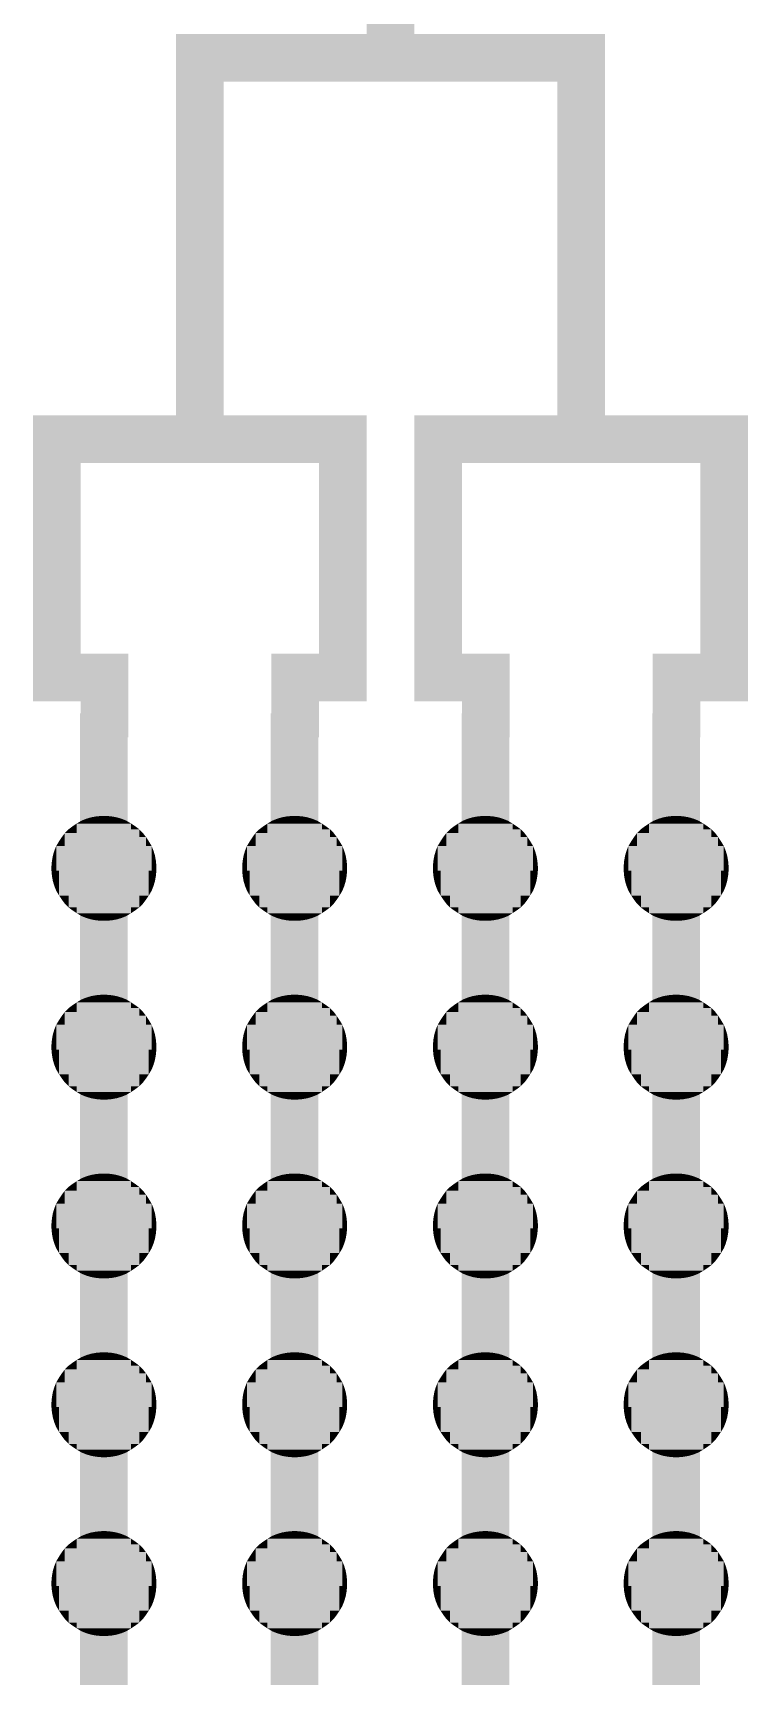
# Model space of a CAD drawing. Extents: x -40166 to 40284, y -45890 to 44060.
# Drawn here: x -35865 to -34365, y 14566 to 18012 of the extents above; entities that cross this region are included whole.
import ezdxf

# ---------------------------------------------------------------- set-up
doc = ezdxf.new("R2010")
doc.units = 0
for name, color, linetype in [('10', 12, 'CONTINUOUS'), ('11', 13, 'CONTINUOUS'), ('12', 14, 'CONTINUOUS'), ('13', 15, 'CONTINUOUS'), ('14', 16, 'CONTINUOUS'), ('15', 17, 'CONTINUOUS'), ('16', 18, 'CONTINUOUS'), ('17', 19, 'CONTINUOUS'), ('18', 20, 'CONTINUOUS'), ('19', 21, 'CONTINUOUS'), ('20', 22, 'CONTINUOUS'), ('21', 23, 'CONTINUOUS'), ('22', 24, 'CONTINUOUS'), ('23', 25, 'CONTINUOUS'), ('24', 26, 'CONTINUOUS'), ('25', 27, 'CONTINUOUS'), ('26', 28, 'CONTINUOUS'), ('27', 29, 'CONTINUOUS'), ('28', 30, 'CONTINUOUS'), ('29', 31, 'CONTINUOUS'), ('3', 6, 'CONTINUOUS'), ('30', 32, 'CONTINUOUS'), ('31', 33, 'CONTINUOUS'), ('32', 34, 'CONTINUOUS'), ('33', 35, 'CONTINUOUS'), ('34', 36, 'CONTINUOUS'), ('35', 37, 'CONTINUOUS'), ('36', 38, 'CONTINUOUS'), ('37', 39, 'CONTINUOUS'), ('38', 40, 'CONTINUOUS'), ('39', 41, 'CONTINUOUS'), ('40', 42, 'CONTINUOUS'), ('41', 43, 'CONTINUOUS'), ('42', 44, 'CONTINUOUS'), ('43', 45, 'CONTINUOUS'), ('44', 46, 'CONTINUOUS'), ('45', 47, 'CONTINUOUS'), ('46', 48, 'CONTINUOUS'), ('47', 49, 'CONTINUOUS'), ('48', 50, 'CONTINUOUS'), ('49', 51, 'CONTINUOUS'), ('5', 7, 'CONTINUOUS'), ('50', 52, 'CONTINUOUS'), ('6', 8, 'CONTINUOUS'), ('7', 9, 'CONTINUOUS'), ('8', 10, 'CONTINUOUS'), ('9', 11, 'CONTINUOUS'), ('L1D0_square', 2, 'CONTINUOUS'), ('L2D0_round', 3, 'CONTINUOUS')]:
    doc.layers.add(name, color=color, linetype=linetype)

# ---------------------------------------------------------------- blocks, each defined once
blk = doc.blocks.new('CIRCLE$5')
at = {"layer": 'L1D0_square'}
for points in [[(-47, 100), (-37, 104), (-27, 100), (-27, 107)], [(-27, 107), (-16, 109), (-5, 107), (-5, 110)], [(-27, 94), (-27, 107), (-5, 94), (-5, 107)], [(-5, 107), (-5, 110), (5, 107), (5, 110)], [(-5, 94), (-5, 107), (27, 94), (27, 107)], [(5, 107), (5, 110), (16, 107), (16, 109)], [(16, 107), (16, 109), (27, 107)], [(27, 100), (27, 107), (47, 100), (37, 104)], [(-94, 57), (-88, 66), (-82, 57), (-82, 74)], [(-82, 74), (-74, 82), (-57, 74), (-57, 82)], [(-82, 47), (-82, 74), (-5, 47), (-5, 74)], [(-74, 82), (-66, 88), (-57, 82), (-57, 94)], [(-57, 94), (-47, 100), (-27, 94), (-27, 100)], [(-57, 74), (-57, 94), (-5, 74), (-5, 94)], [(-5, 82), (-5, 94), (57, 82), (57, 94)], [(-5, 66), (-5, 82), (74, 66), (74, 82)], [(27, 94), (27, 100), (57, 94), (47, 100)], [(57, 82), (57, 94), (74, 82), (66, 88)], [(74, 66), (74, 82), (88, 66), (82, 74)], [(-107, 27), (-104, 37), (-100, 27), (-100, 47)], [(-100, 47), (-94, 57), (-82, 47), (-82, 57)], [(-100, -5), (-100, 47), (100, -5), (100, 47)], [(-5, 47), (-5, 66), (88, 47), (88, 66)], [(88, 47), (88, 66), (100, 47), (94, 57)], [(100, 27), (100, 47), (107, 27), (104, 37)], [(-110, 5), (-109, 16), (-100, 5), (-100, 16)], [(-110, -5), (-110, 5), (-100, -5), (-100, 5)], [(-109, 16), (-107, 27), (-100, 16), (-100, 27)], [(100, 16), (100, 27), (109, 16), (107, 27)], [(100, 5), (100, 16), (110, 5), (109, 16)], [(100, -5), (100, 5), (110, -5), (110, 5)], [(-109, -16), (-110, -5), (-94, -16), (-94, -5)], [(-107, -27), (-109, -16), (-94, -27), (-94, -16)], [(-104, -37), (-107, -27), (-94, -37), (-94, -27)], [(-94, -57), (-94, -5), (94, -57), (94, -5)], [(94, -16), (94, -5), (109, -16), (110, -5)], [(94, -27), (94, -16), (107, -27), (109, -16)], [(94, -37), (94, -27), (104, -37), (107, -27)], [(-100, -47), (-104, -37), (-94, -47), (-94, -37)], [(-94, -57), (-100, -47), (-94, -47)], [(-88, -66), (-94, -57), (-74, -66), (-74, -57)], [(-82, -74), (-88, -66), (-74, -74), (-74, -66)], [(-74, -82), (-74, -57), (-5, -82), (-5, -57)], [(-5, -82), (-5, -57), (74, -82), (74, -57)], [(74, -66), (74, -57), (88, -66), (94, -57)], [(74, -82), (74, -66), (82, -74), (88, -66)], [(94, -57), (94, -37), (100, -47), (104, -37)], [(-74, -82), (-82, -74), (-74, -74)], [(-57, -94), (-66, -88), (-57, -82), (-74, -82)], [(-57, -94), (-57, -82), (-5, -94), (-5, -82)], [(-47, -100), (-57, -94), (-27, -100), (-27, -94)], [(-27, -107), (-37, -104), (-27, -100), (-47, -100)], [(-27, -107), (-27, -94), (-5, -107), (-5, -94)], [(-5, -94), (-5, -82), (57, -94), (57, -82)], [(-5, -107), (-5, -94), (27, -107), (27, -94)], [(27, -100), (27, -94), (47, -100), (57, -94)], [(27, -107), (27, -100), (37, -104), (47, -100)], [(57, -94), (57, -82), (66, -88), (74, -82)], [(-5, -110), (-16, -109), (-5, -107), (-27, -107)], [(-5, -110), (-5, -107), (5, -110), (5, -107)], [(5, -110), (5, -107), (16, -109), (16, -107)], [(16, -109), (16, -107), (27, -107)]]:
    blk.add_solid(points, dxfattribs=at)
blk = doc.blocks.new('chamber')
at = {"layer": '10'}
for points in [[(-85, -250), (-85, 25), (-84, -250), (-84, 25)], [(-67, -250), (-67, 25), (-66, -250), (-66, 25)]]:
    blk.add_solid(points, dxfattribs=at)
at = {"layer": '11'}
for points in [[(-86, -250), (-86, 25), (-85, -250), (-85, 25)], [(-66, -250), (-66, 25), (-65, -250), (-65, 25)]]:
    blk.add_solid(points, dxfattribs=at)
at = {"layer": '12'}
for points in [[(-87, -250), (-87, 25), (-86, -250), (-86, 25)], [(-65, -250), (-65, 25), (-64, -250), (-64, 25)]]:
    blk.add_solid(points, dxfattribs=at)
at = {"layer": '13'}
for points in [[(-88, -250), (-88, 25), (-87, -250), (-87, 25)], [(-64, -250), (-64, 25), (-63, -250), (-63, 25)]]:
    blk.add_solid(points, dxfattribs=at)
at = {"layer": '14'}
for points in [[(-89, -250), (-89, 25), (-88, -250), (-88, 25)], [(-63, -250), (-63, 25), (-62, -250), (-62, 25)]]:
    blk.add_solid(points, dxfattribs=at)
at = {"layer": '15'}
for points in [[(-90, -250), (-90, 25), (-89, -250), (-89, 25)], [(-62, -250), (-62, 25), (-61, -250), (-61, 25)]]:
    blk.add_solid(points, dxfattribs=at)
at = {"layer": '16'}
for points in [[(-91, -250), (-91, 25), (-90, -250), (-90, 25)], [(-61, -250), (-61, 25), (-60, -250), (-60, 25)]]:
    blk.add_solid(points, dxfattribs=at)
at = {"layer": '17'}
for points in [[(-92, -250), (-92, 25), (-91, -250), (-91, 25)], [(-60, -250), (-60, 25), (-59, -250), (-59, 25)]]:
    blk.add_solid(points, dxfattribs=at)
at = {"layer": '18'}
for points in [[(-93, -250), (-93, 25), (-92, -250), (-92, 25)], [(-59, -250), (-59, 25), (-58, -250), (-58, 25)]]:
    blk.add_solid(points, dxfattribs=at)
at = {"layer": '19'}
for points in [[(-94, -250), (-94, 25), (-93, -250), (-93, 25)], [(-58, -250), (-58, 25), (-57, -250), (-57, 25)]]:
    blk.add_solid(points, dxfattribs=at)
at = {"layer": '20'}
for points in [[(-95, -250), (-95, 25), (-94, -250), (-94, 25)], [(-57, -250), (-57, 25), (-56, -250), (-56, 25)]]:
    blk.add_solid(points, dxfattribs=at)
at = {"layer": '21'}
for points in [[(-96, -250), (-96, 25), (-95, -250), (-95, 25)], [(-56, -250), (-56, 25), (-55, -250), (-55, 25)]]:
    blk.add_solid(points, dxfattribs=at)
at = {"layer": '22'}
for points in [[(-97, -250), (-97, 25), (-96, -250), (-96, 25)], [(-55, -250), (-55, 25), (-54, -250), (-54, 25)]]:
    blk.add_solid(points, dxfattribs=at)
at = {"layer": '23'}
for points in [[(-98, -250), (-98, 25), (-97, -250), (-97, 25)], [(-54, -250), (-54, 25), (-53, -250), (-53, 25)]]:
    blk.add_solid(points, dxfattribs=at)
at = {"layer": '24'}
for points in [[(-99, -250), (-99, 25), (-98, -250), (-98, 25)], [(-53, -250), (-53, 25), (-52, -250), (-52, 25)]]:
    blk.add_solid(points, dxfattribs=at)
at = {"layer": '25'}
for points in [[(-100, -250), (-100, 25), (-99, -250), (-99, 25)], [(-52, -250), (-52, 25), (-51, -250), (-51, 25)]]:
    blk.add_solid(points, dxfattribs=at)
at = {"layer": '26'}
for points in [[(-101, -250), (-101, 25), (-100, -250), (-100, 25)], [(-51, -250), (-51, 25), (-50, -250), (-50, 25)]]:
    blk.add_solid(points, dxfattribs=at)
at = {"layer": '27'}
for points in [[(-102, -250), (-102, 25), (-101, -250), (-101, 25)], [(-50, -250), (-50, 25), (-49, -250), (-49, 25)]]:
    blk.add_solid(points, dxfattribs=at)
at = {"layer": '28'}
for points in [[(-103, -250), (-103, 25), (-102, -250), (-102, 25)], [(-49, -250), (-49, 25), (-48, -250), (-48, 25)]]:
    blk.add_solid(points, dxfattribs=at)
at = {"layer": '29'}
for points in [[(-104, -250), (-104, 25), (-103, -250), (-103, 25)], [(-48, -250), (-48, 25), (-47, -250), (-47, 25)]]:
    blk.add_solid(points, dxfattribs=at)
at = {"layer": '3'}
for points in [[(-78, -250), (-78, 25), (-76, -250), (-76, 25)], [(-75, -250), (-75, 25), (-73, -250), (-73, 25)]]:
    blk.add_solid(points, dxfattribs=at)
at = {"layer": '30'}
for points in [[(-105, -250), (-105, 25), (-104, -250), (-104, 25)], [(-47, -250), (-47, 25), (-46, -250), (-46, 25)]]:
    blk.add_solid(points, dxfattribs=at)
at = {"layer": '31'}
for points in [[(-106, -250), (-106, 25), (-105, -250), (-105, 25)], [(-46, -250), (-46, 25), (-45, -250), (-45, 25)]]:
    blk.add_solid(points, dxfattribs=at)
at = {"layer": '32'}
for points in [[(-107, -250), (-107, 25), (-106, -250), (-106, 25)], [(-45, -250), (-45, 25), (-44, -250), (-44, 25)]]:
    blk.add_solid(points, dxfattribs=at)
at = {"layer": '33'}
for points in [[(-108, -250), (-108, 25), (-107, -250), (-107, 25)], [(-44, -250), (-44, 25), (-43, -250), (-43, 25)]]:
    blk.add_solid(points, dxfattribs=at)
at = {"layer": '34'}
for points in [[(-109, -250), (-109, 25), (-108, -250), (-108, 25)], [(-43, -250), (-43, 25), (-42, -250), (-42, 25)]]:
    blk.add_solid(points, dxfattribs=at)
at = {"layer": '35'}
for points in [[(-110, -250), (-110, 25), (-109, -250), (-109, 25)], [(-42, -250), (-42, 25), (-41, -250), (-41, 25)]]:
    blk.add_solid(points, dxfattribs=at)
at = {"layer": '36'}
for points in [[(-111, -250), (-111, 25), (-110, -250), (-110, 25)], [(-41, -250), (-41, 25), (-40, -250), (-40, 25)]]:
    blk.add_solid(points, dxfattribs=at)
at = {"layer": '37'}
for points in [[(-112, -250), (-112, 25), (-111, -250), (-111, 25)], [(-40, -250), (-40, 25), (-39, -250), (-39, 25)]]:
    blk.add_solid(points, dxfattribs=at)
at = {"layer": '38'}
for points in [[(-113, -250), (-113, 25), (-112, -250), (-112, 25)], [(-39, -250), (-39, 25), (-38, -250), (-38, 25)]]:
    blk.add_solid(points, dxfattribs=at)
at = {"layer": '39'}
for points in [[(-114, -250), (-114, 25), (-113, -250), (-113, 25)], [(-38, -250), (-38, 25), (-37, -250), (-37, 25)]]:
    blk.add_solid(points, dxfattribs=at)
at = {"layer": '40'}
for points in [[(-115, -250), (-115, 25), (-114, -250), (-114, 25)], [(-37, -250), (-37, 25), (-36, -250), (-36, 25)]]:
    blk.add_solid(points, dxfattribs=at)
at = {"layer": '41'}
for points in [[(-116, -250), (-116, 25), (-115, -250), (-115, 25)], [(-36, -250), (-36, 25), (-35, -250), (-35, 25)]]:
    blk.add_solid(points, dxfattribs=at)
at = {"layer": '42'}
for points in [[(-117, -250), (-117, 25), (-116, -250), (-116, 25)], [(-35, -250), (-35, 25), (-34, -250), (-34, 25)]]:
    blk.add_solid(points, dxfattribs=at)
at = {"layer": '43'}
for points in [[(-118, -250), (-118, 25), (-117, -250), (-117, 25)], [(-34, -250), (-34, 25), (-33, -250), (-33, 25)]]:
    blk.add_solid(points, dxfattribs=at)
at = {"layer": '44'}
for points in [[(-119, -250), (-119, 25), (-118, -250), (-118, 25)], [(-33, -250), (-33, 25), (-32, -250), (-32, 25)]]:
    blk.add_solid(points, dxfattribs=at)
at = {"layer": '45'}
for points in [[(-120, -250), (-120, 25), (-119, -250), (-119, 25)], [(-32, -250), (-32, 25), (-31, -250), (-31, 25)]]:
    blk.add_solid(points, dxfattribs=at)
at = {"layer": '46'}
for points in [[(-121, -250), (-121, 25), (-120, -250), (-120, 25)], [(-31, -250), (-31, 25), (-30, -250), (-30, 25)]]:
    blk.add_solid(points, dxfattribs=at)
at = {"layer": '47'}
for points in [[(-122, -250), (-122, 25), (-121, -250), (-121, 25)], [(-30, -250), (-30, 25), (-29, -250), (-29, 25)]]:
    blk.add_solid(points, dxfattribs=at)
at = {"layer": '48'}
for points in [[(-123, -250), (-123, 25), (-122, -250), (-122, 25)], [(-29, -250), (-29, 25), (-28, -250), (-28, 25)]]:
    blk.add_solid(points, dxfattribs=at)
at = {"layer": '49'}
for points in [[(-124, -250), (-124, 25), (-123, -250), (-123, 25)], [(-28, -250), (-28, 25), (-27, -250), (-27, 25)]]:
    blk.add_solid(points, dxfattribs=at)
at = {"layer": '5'}
for points in [[(-80, -250), (-80, 25), (-78, -250), (-78, 25)], [(-73, -250), (-73, 25), (-71, -250), (-71, 25)]]:
    blk.add_solid(points, dxfattribs=at)
at = {"layer": '50'}
for points in [[(-125, -250), (-125, 25), (-124, -250), (-124, 25)], [(-27, -250), (-27, 25), (-26, -250), (-26, 25)], [(-26, -250), (-26, 25), (-25, -250), (-25, 25)]]:
    blk.add_solid(points, dxfattribs=at)
at = {"layer": '6'}
for points in [[(-81, -250), (-81, 25), (-80, -250), (-80, 25)], [(-71, -250), (-71, 25), (-70, -250), (-70, 25)]]:
    blk.add_solid(points, dxfattribs=at)
at = {"layer": '7'}
for points in [[(-82, -250), (-82, 25), (-81, -250), (-81, 25)], [(-70, -250), (-70, 25), (-69, -250), (-69, 25)]]:
    blk.add_solid(points, dxfattribs=at)
at = {"layer": '8'}
for points in [[(-83, -250), (-83, 25), (-82, -250), (-82, 25)], [(-69, -250), (-69, 25), (-68, -250), (-68, 25)]]:
    blk.add_solid(points, dxfattribs=at)
at = {"layer": '9'}
for points in [[(-84, -250), (-84, 25), (-83, -250), (-83, 25)], [(-68, -250), (-68, 25), (-67, -250), (-67, 25)]]:
    blk.add_solid(points, dxfattribs=at)
at = {"layer": 'L2D0_round'}
blk.add_solid([(-125, -250), (-125, 25), (-25, -250), (-25, 25)], dxfattribs=at)
blk.add_blockref('CIRCLE$5', (-75, 75))
blk = doc.blocks.new('device')
at = {"layer": '10'}
for points in [[(576, 934), (576, 935), (1276, 934), (1276, 935)], [(576, 916), (576, 917), (1276, 916), (1276, 917)], [(176, 134), (176, 135), (876, 134), (876, 135)], [(176, 116), (176, 117), (876, 116), (876, 117)], [(976, 134), (976, 135), (1676, 134), (1676, 135)], [(976, 116), (976, 117), (1676, 116), (1676, 117)], [(316, -725), (316, -450), (317, -725), (317, -450)], [(334, -725), (334, -450), (335, -725), (335, -450)], [(716, -725), (716, -450), (717, -725), (717, -450)], [(734, -725), (734, -450), (735, -725), (735, -450)], [(1116, -725), (1116, -450), (1117, -725), (1117, -450)], [(1134, -725), (1134, -450), (1135, -725), (1135, -450)], [(1516, -725), (1516, -450), (1517, -725), (1517, -450)], [(1534, -725), (1534, -450), (1535, -725), (1535, -450)]]:
    blk.add_solid(points, dxfattribs=at)
at = {"layer": '11'}
for points in [[(576, 935), (576, 936), (1276, 935), (1276, 936)], [(576, 915), (576, 916), (1276, 915), (1276, 916)], [(176, 135), (176, 136), (876, 135), (876, 136)], [(176, 115), (176, 116), (876, 115), (876, 116)], [(976, 135), (976, 136), (1676, 135), (1676, 136)], [(976, 115), (976, 116), (1676, 115), (1676, 116)], [(315, -725), (315, -450), (316, -725), (316, -450)], [(335, -725), (335, -450), (336, -725), (336, -450)], [(715, -725), (715, -450), (716, -725), (716, -450)], [(735, -725), (735, -450), (736, -725), (736, -450)], [(1115, -725), (1115, -450), (1116, -725), (1116, -450)], [(1135, -725), (1135, -450), (1136, -725), (1136, -450)], [(1515, -725), (1515, -450), (1516, -725), (1516, -450)], [(1535, -725), (1535, -450), (1536, -725), (1536, -450)]]:
    blk.add_solid(points, dxfattribs=at)
at = {"layer": '12'}
for points in [[(576, 936), (576, 937), (1276, 936), (1276, 937)], [(576, 914), (576, 915), (1276, 914), (1276, 915)], [(176, 136), (176, 137), (876, 136), (876, 137)], [(176, 114), (176, 115), (876, 114), (876, 115)], [(976, 136), (976, 137), (1676, 136), (1676, 137)], [(976, 114), (976, 115), (1676, 114), (1676, 115)], [(314, -725), (314, -450), (315, -725), (315, -450)], [(336, -725), (336, -450), (337, -725), (337, -450)], [(714, -725), (714, -450), (715, -725), (715, -450)], [(736, -725), (736, -450), (737, -725), (737, -450)], [(1114, -725), (1114, -450), (1115, -725), (1115, -450)], [(1136, -725), (1136, -450), (1137, -725), (1137, -450)], [(1514, -725), (1514, -450), (1515, -725), (1515, -450)], [(1536, -725), (1536, -450), (1537, -725), (1537, -450)]]:
    blk.add_solid(points, dxfattribs=at)
at = {"layer": '13'}
for points in [[(576, 937), (576, 938), (1276, 937), (1276, 938)], [(576, 913), (576, 914), (1276, 913), (1276, 914)], [(176, 137), (176, 138), (876, 137), (876, 138)], [(976, 137), (976, 138), (1676, 137), (1676, 138)], [(176, 113), (176, 114), (876, 113), (876, 114)], [(976, 113), (976, 114), (1676, 113), (1676, 114)], [(313, -725), (313, -450), (314, -725), (314, -450)], [(337, -725), (337, -450), (338, -725), (338, -450)], [(713, -725), (713, -450), (714, -725), (714, -450)], [(737, -725), (737, -450), (738, -725), (738, -450)], [(1113, -725), (1113, -450), (1114, -725), (1114, -450)], [(1137, -725), (1137, -450), (1138, -725), (1138, -450)], [(1513, -725), (1513, -450), (1514, -725), (1514, -450)], [(1537, -725), (1537, -450), (1538, -725), (1538, -450)]]:
    blk.add_solid(points, dxfattribs=at)
at = {"layer": '14'}
for points in [[(576, 938), (576, 939), (1276, 938), (1276, 939)], [(576, 912), (576, 913), (1276, 912), (1276, 913)], [(176, 138), (176, 139), (876, 138), (876, 139)], [(976, 138), (976, 139), (1676, 138), (1676, 139)], [(176, 112), (176, 113), (876, 112), (876, 113)], [(976, 112), (976, 113), (1676, 112), (1676, 113)], [(312, -725), (312, -450), (313, -725), (313, -450)], [(338, -725), (338, -450), (339, -725), (339, -450)], [(712, -725), (712, -450), (713, -725), (713, -450)], [(738, -725), (738, -450), (739, -725), (739, -450)], [(1112, -725), (1112, -450), (1113, -725), (1113, -450)], [(1138, -725), (1138, -450), (1139, -725), (1139, -450)], [(1512, -725), (1512, -450), (1513, -725), (1513, -450)], [(1538, -725), (1538, -450), (1539, -725), (1539, -450)]]:
    blk.add_solid(points, dxfattribs=at)
at = {"layer": '15'}
for points in [[(576, 939), (576, 940), (1276, 939), (1276, 940)], [(576, 911), (576, 912), (1276, 911), (1276, 912)], [(176, 139), (176, 140), (876, 139), (876, 140)], [(976, 139), (976, 140), (1676, 139), (1676, 140)], [(176, 111), (176, 112), (876, 111), (876, 112)], [(976, 111), (976, 112), (1676, 111), (1676, 112)], [(311, -725), (311, -450), (312, -725), (312, -450)], [(339, -725), (339, -450), (340, -725), (340, -450)], [(711, -725), (711, -450), (712, -725), (712, -450)], [(739, -725), (739, -450), (740, -725), (740, -450)], [(1111, -725), (1111, -450), (1112, -725), (1112, -450)], [(1139, -725), (1139, -450), (1140, -725), (1140, -450)], [(1511, -725), (1511, -450), (1512, -725), (1512, -450)], [(1539, -725), (1539, -450), (1540, -725), (1540, -450)]]:
    blk.add_solid(points, dxfattribs=at)
at = {"layer": '16'}
for points in [[(576, 940), (576, 941), (1276, 940), (1276, 941)], [(576, 910), (576, 911), (1276, 910), (1276, 911)], [(176, 140), (176, 141), (876, 140), (876, 141)], [(976, 140), (976, 141), (1676, 140), (1676, 141)], [(176, 110), (176, 111), (876, 110), (876, 111)], [(976, 110), (976, 111), (1676, 110), (1676, 111)], [(310, -725), (310, -450), (311, -725), (311, -450)], [(340, -725), (340, -450), (341, -725), (341, -450)], [(710, -725), (710, -450), (711, -725), (711, -450)], [(740, -725), (740, -450), (741, -725), (741, -450)], [(1110, -725), (1110, -450), (1111, -725), (1111, -450)], [(1140, -725), (1140, -450), (1141, -725), (1141, -450)], [(1510, -725), (1510, -450), (1511, -725), (1511, -450)], [(1540, -725), (1540, -450), (1541, -725), (1541, -450)]]:
    blk.add_solid(points, dxfattribs=at)
at = {"layer": '17'}
for points in [[(576, 941), (576, 942), (1276, 941), (1276, 942)], [(576, 909), (576, 910), (1276, 909), (1276, 910)], [(176, 141), (176, 142), (876, 141), (876, 142)], [(976, 141), (976, 142), (1676, 141), (1676, 142)], [(176, 109), (176, 110), (876, 109), (876, 110)], [(976, 109), (976, 110), (1676, 109), (1676, 110)], [(309, -725), (309, -450), (310, -725), (310, -450)], [(341, -725), (341, -450), (342, -725), (342, -450)], [(709, -725), (709, -450), (710, -725), (710, -450)], [(741, -725), (741, -450), (742, -725), (742, -450)], [(1109, -725), (1109, -450), (1110, -725), (1110, -450)], [(1141, -725), (1141, -450), (1142, -725), (1142, -450)], [(1509, -725), (1509, -450), (1510, -725), (1510, -450)], [(1541, -725), (1541, -450), (1542, -725), (1542, -450)]]:
    blk.add_solid(points, dxfattribs=at)
at = {"layer": '18'}
for points in [[(576, 942), (576, 943), (1276, 942), (1276, 943)], [(576, 908), (576, 909), (1276, 908), (1276, 909)], [(176, 142), (176, 143), (876, 142), (876, 143)], [(976, 142), (976, 143), (1676, 142), (1676, 143)], [(176, 108), (176, 109), (876, 108), (876, 109)], [(976, 108), (976, 109), (1676, 108), (1676, 109)], [(308, -725), (308, -450), (309, -725), (309, -450)], [(342, -725), (342, -450), (343, -725), (343, -450)], [(708, -725), (708, -450), (709, -725), (709, -450)], [(742, -725), (742, -450), (743, -725), (743, -450)], [(1108, -725), (1108, -450), (1109, -725), (1109, -450)], [(1142, -725), (1142, -450), (1143, -725), (1143, -450)], [(1508, -725), (1508, -450), (1509, -725), (1509, -450)], [(1542, -725), (1542, -450), (1543, -725), (1543, -450)]]:
    blk.add_solid(points, dxfattribs=at)
at = {"layer": '19'}
for points in [[(576, 943), (576, 944), (1276, 943), (1276, 944)], [(576, 907), (576, 908), (1276, 907), (1276, 908)], [(176, 143), (176, 144), (876, 143), (876, 144)], [(976, 143), (976, 144), (1676, 143), (1676, 144)], [(176, 107), (176, 108), (876, 107), (876, 108)], [(976, 107), (976, 108), (1676, 107), (1676, 108)], [(307, -725), (307, -450), (308, -725), (308, -450)], [(343, -725), (343, -450), (344, -725), (344, -450)], [(707, -725), (707, -450), (708, -725), (708, -450)], [(743, -725), (743, -450), (744, -725), (744, -450)], [(1107, -725), (1107, -450), (1108, -725), (1108, -450)], [(1143, -725), (1143, -450), (1144, -725), (1144, -450)], [(1507, -725), (1507, -450), (1508, -725), (1508, -450)], [(1543, -725), (1543, -450), (1544, -725), (1544, -450)]]:
    blk.add_solid(points, dxfattribs=at)
at = {"layer": '20'}
for points in [[(576, 944), (576, 945), (1276, 944), (1276, 945)], [(576, 906), (576, 907), (1276, 906), (1276, 907)], [(176, 144), (176, 145), (876, 144), (876, 145)], [(976, 144), (976, 145), (1676, 144), (1676, 145)], [(176, 106), (176, 107), (876, 106), (876, 107)], [(976, 106), (976, 107), (1676, 106), (1676, 107)], [(306, -725), (306, -450), (307, -725), (307, -450)], [(344, -725), (344, -450), (345, -725), (345, -450)], [(706, -725), (706, -450), (707, -725), (707, -450)], [(744, -725), (744, -450), (745, -725), (745, -450)], [(1106, -725), (1106, -450), (1107, -725), (1107, -450)], [(1144, -725), (1144, -450), (1145, -725), (1145, -450)], [(1506, -725), (1506, -450), (1507, -725), (1507, -450)], [(1544, -725), (1544, -450), (1545, -725), (1545, -450)]]:
    blk.add_solid(points, dxfattribs=at)
at = {"layer": '21'}
for points in [[(576, 945), (576, 946), (1276, 945), (1276, 946)], [(576, 905), (576, 906), (1276, 905), (1276, 906)], [(176, 145), (176, 146), (876, 145), (876, 146)], [(976, 145), (976, 146), (1676, 145), (1676, 146)], [(176, 105), (176, 106), (876, 105), (876, 106)], [(976, 105), (976, 106), (1676, 105), (1676, 106)], [(305, -725), (305, -450), (306, -725), (306, -450)], [(345, -725), (345, -450), (346, -725), (346, -450)], [(705, -725), (705, -450), (706, -725), (706, -450)], [(745, -725), (745, -450), (746, -725), (746, -450)], [(1105, -725), (1105, -450), (1106, -725), (1106, -450)], [(1145, -725), (1145, -450), (1146, -725), (1146, -450)], [(1505, -725), (1505, -450), (1506, -725), (1506, -450)], [(1545, -725), (1545, -450), (1546, -725), (1546, -450)]]:
    blk.add_solid(points, dxfattribs=at)
at = {"layer": '22'}
for points in [[(576, 946), (576, 947), (1276, 946), (1276, 947)], [(576, 904), (576, 905), (1276, 904), (1276, 905)], [(176, 146), (176, 147), (876, 146), (876, 147)], [(976, 146), (976, 147), (1676, 146), (1676, 147)], [(176, 104), (176, 105), (876, 104), (876, 105)], [(976, 104), (976, 105), (1676, 104), (1676, 105)], [(304, -725), (304, -450), (305, -725), (305, -450)], [(346, -725), (346, -450), (347, -725), (347, -450)], [(704, -725), (704, -450), (705, -725), (705, -450)], [(746, -725), (746, -450), (747, -725), (747, -450)], [(1104, -725), (1104, -450), (1105, -725), (1105, -450)], [(1146, -725), (1146, -450), (1147, -725), (1147, -450)], [(1504, -725), (1504, -450), (1505, -725), (1505, -450)], [(1546, -725), (1546, -450), (1547, -725), (1547, -450)]]:
    blk.add_solid(points, dxfattribs=at)
at = {"layer": '23'}
for points in [[(576, 947), (576, 948), (1276, 947), (1276, 948)], [(576, 903), (576, 904), (1276, 903), (1276, 904)], [(176, 147), (176, 148), (876, 147), (876, 148)], [(976, 147), (976, 148), (1676, 147), (1676, 148)], [(176, 103), (176, 104), (876, 103), (876, 104)], [(976, 103), (976, 104), (1676, 103), (1676, 104)], [(303, -725), (303, -450), (304, -725), (304, -450)], [(347, -725), (347, -450), (348, -725), (348, -450)], [(703, -725), (703, -450), (704, -725), (704, -450)], [(747, -725), (747, -450), (748, -725), (748, -450)], [(1103, -725), (1103, -450), (1104, -725), (1104, -450)], [(1147, -725), (1147, -450), (1148, -725), (1148, -450)], [(1503, -725), (1503, -450), (1504, -725), (1504, -450)], [(1547, -725), (1547, -450), (1548, -725), (1548, -450)]]:
    blk.add_solid(points, dxfattribs=at)
at = {"layer": '24'}
for points in [[(576, 948), (576, 949), (1276, 948), (1276, 949)], [(576, 902), (576, 903), (1276, 902), (1276, 903)], [(176, 148), (176, 149), (876, 148), (876, 149)], [(976, 148), (976, 149), (1676, 148), (1676, 149)], [(176, 102), (176, 103), (876, 102), (876, 103)], [(976, 102), (976, 103), (1676, 102), (1676, 103)], [(302, -725), (302, -450), (303, -725), (303, -450)], [(348, -725), (348, -450), (349, -725), (349, -450)], [(702, -725), (702, -450), (703, -725), (703, -450)], [(748, -725), (748, -450), (749, -725), (749, -450)], [(1102, -725), (1102, -450), (1103, -725), (1103, -450)], [(1148, -725), (1148, -450), (1149, -725), (1149, -450)], [(1502, -725), (1502, -450), (1503, -725), (1503, -450)], [(1548, -725), (1548, -450), (1549, -725), (1549, -450)]]:
    blk.add_solid(points, dxfattribs=at)
at = {"layer": '25'}
for points in [[(576, 949), (576, 950), (1276, 949), (1276, 950)], [(576, 901), (576, 902), (1276, 901), (1276, 902)], [(176, 149), (176, 150), (876, 149), (876, 150)], [(976, 149), (976, 150), (1676, 149), (1676, 150)], [(176, 101), (176, 102), (876, 101), (876, 102)], [(976, 101), (976, 102), (1676, 101), (1676, 102)], [(301, -725), (301, -450), (302, -725), (302, -450)], [(349, -725), (349, -450), (350, -725), (350, -450)], [(701, -725), (701, -450), (702, -725), (702, -450)], [(749, -725), (749, -450), (750, -725), (750, -450)], [(1101, -725), (1101, -450), (1102, -725), (1102, -450)], [(1149, -725), (1149, -450), (1150, -725), (1150, -450)], [(1501, -725), (1501, -450), (1502, -725), (1502, -450)], [(1549, -725), (1549, -450), (1550, -725), (1550, -450)]]:
    blk.add_solid(points, dxfattribs=at)
at = {"layer": '26'}
for points in [[(576, 950), (576, 951), (1276, 950), (1276, 951)], [(576, 900), (576, 901), (1276, 900), (1276, 901)], [(176, 150), (176, 151), (876, 150), (876, 151)], [(976, 150), (976, 151), (1676, 150), (1676, 151)], [(176, 100), (176, 101), (876, 100), (876, 101)], [(976, 100), (976, 101), (1676, 100), (1676, 101)], [(300, -725), (300, -450), (301, -725), (301, -450)], [(350, -725), (350, -450), (351, -725), (351, -450)], [(700, -725), (700, -450), (701, -725), (701, -450)], [(750, -725), (750, -450), (751, -725), (751, -450)], [(1100, -725), (1100, -450), (1101, -725), (1101, -450)], [(1150, -725), (1150, -450), (1151, -725), (1151, -450)], [(1500, -725), (1500, -450), (1501, -725), (1501, -450)], [(1550, -725), (1550, -450), (1551, -725), (1551, -450)]]:
    blk.add_solid(points, dxfattribs=at)
at = {"layer": '27'}
for points in [[(576, 951), (576, 952), (1276, 951), (1276, 952)], [(576, 899), (576, 900), (1276, 899), (1276, 900)], [(176, 151), (176, 152), (876, 151), (876, 152)], [(976, 151), (976, 152), (1676, 151), (1676, 152)], [(176, 99), (176, 100), (876, 99), (876, 100)], [(976, 99), (976, 100), (1676, 99), (1676, 100)], [(299, -725), (299, -450), (300, -725), (300, -450)], [(351, -725), (351, -450), (352, -725), (352, -450)], [(699, -725), (699, -450), (700, -725), (700, -450)], [(751, -725), (751, -450), (752, -725), (752, -450)], [(1099, -725), (1099, -450), (1100, -725), (1100, -450)], [(1151, -725), (1151, -450), (1152, -725), (1152, -450)], [(1499, -725), (1499, -450), (1500, -725), (1500, -450)], [(1551, -725), (1551, -450), (1552, -725), (1552, -450)]]:
    blk.add_solid(points, dxfattribs=at)
at = {"layer": '28'}
for points in [[(576, 952), (576, 953), (1276, 952), (1276, 953)], [(576, 898), (576, 899), (1276, 898), (1276, 899)], [(176, 152), (176, 153), (876, 152), (876, 153)], [(976, 152), (976, 153), (1676, 152), (1676, 153)], [(176, 98), (176, 99), (876, 98), (876, 99)], [(976, 98), (976, 99), (1676, 98), (1676, 99)], [(298, -725), (298, -450), (299, -725), (299, -450)], [(352, -725), (352, -450), (353, -725), (353, -450)], [(698, -725), (698, -450), (699, -725), (699, -450)], [(752, -725), (752, -450), (753, -725), (753, -450)], [(1098, -725), (1098, -450), (1099, -725), (1099, -450)], [(1152, -725), (1152, -450), (1153, -725), (1153, -450)], [(1498, -725), (1498, -450), (1499, -725), (1499, -450)], [(1552, -725), (1552, -450), (1553, -725), (1553, -450)]]:
    blk.add_solid(points, dxfattribs=at)
at = {"layer": '29'}
for points in [[(576, 953), (576, 954), (1276, 953), (1276, 954)], [(576, 897), (576, 898), (1276, 897), (1276, 898)], [(176, 153), (176, 154), (876, 153), (876, 154)], [(976, 153), (976, 154), (1676, 153), (1676, 154)], [(176, 97), (176, 98), (876, 97), (876, 98)], [(976, 97), (976, 98), (1676, 97), (1676, 98)], [(297, -725), (297, -450), (298, -725), (298, -450)], [(353, -725), (353, -450), (354, -725), (354, -450)], [(697, -725), (697, -450), (698, -725), (698, -450)], [(753, -725), (753, -450), (754, -725), (754, -450)], [(1097, -725), (1097, -450), (1098, -725), (1098, -450)], [(1153, -725), (1153, -450), (1154, -725), (1154, -450)], [(1497, -725), (1497, -450), (1498, -725), (1498, -450)], [(1553, -725), (1553, -450), (1554, -725), (1554, -450)]]:
    blk.add_solid(points, dxfattribs=at)
at = {"layer": '3'}
for points in [[(576, 926), (576, 928), (1276, 926), (1276, 928)], [(576, 923), (576, 925), (1276, 923), (1276, 925)], [(176, 126), (176, 128), (876, 126), (876, 128)], [(176, 123), (176, 125), (876, 123), (876, 125)], [(976, 126), (976, 128), (1676, 126), (1676, 128)], [(976, 123), (976, 125), (1676, 123), (1676, 125)], [(323, -725), (323, -450), (325, -725), (325, -450)], [(326, -725), (326, -450), (328, -725), (328, -450)], [(723, -725), (723, -450), (725, -725), (725, -450)], [(726, -725), (726, -450), (728, -725), (728, -450)], [(1123, -725), (1123, -450), (1125, -725), (1125, -450)], [(1126, -725), (1126, -450), (1128, -725), (1128, -450)], [(1523, -725), (1523, -450), (1525, -725), (1525, -450)], [(1526, -725), (1526, -450), (1528, -725), (1528, -450)]]:
    blk.add_solid(points, dxfattribs=at)
at = {"layer": '30'}
for points in [[(576, 954), (576, 955), (1276, 954), (1276, 955)], [(576, 896), (576, 897), (1276, 896), (1276, 897)], [(176, 154), (176, 155), (876, 154), (876, 155)], [(976, 154), (976, 155), (1676, 154), (1676, 155)], [(176, 96), (176, 97), (876, 96), (876, 97)], [(976, 96), (976, 97), (1676, 96), (1676, 97)], [(296, -725), (296, -450), (297, -725), (297, -450)], [(354, -725), (354, -450), (355, -725), (355, -450)], [(696, -725), (696, -450), (697, -725), (697, -450)], [(754, -725), (754, -450), (755, -725), (755, -450)], [(1096, -725), (1096, -450), (1097, -725), (1097, -450)], [(1154, -725), (1154, -450), (1155, -725), (1155, -450)], [(1496, -725), (1496, -450), (1497, -725), (1497, -450)], [(1554, -725), (1554, -450), (1555, -725), (1555, -450)]]:
    blk.add_solid(points, dxfattribs=at)
at = {"layer": '31'}
for points in [[(576, 955), (576, 956), (1276, 955), (1276, 956)], [(576, 895), (576, 896), (1276, 895), (1276, 896)], [(176, 155), (176, 156), (876, 155), (876, 156)], [(976, 155), (976, 156), (1676, 155), (1676, 156)], [(176, 95), (176, 96), (876, 95), (876, 96)], [(976, 95), (976, 96), (1676, 95), (1676, 96)], [(295, -725), (295, -450), (296, -725), (296, -450)], [(355, -725), (355, -450), (356, -725), (356, -450)], [(695, -725), (695, -450), (696, -725), (696, -450)], [(755, -725), (755, -450), (756, -725), (756, -450)], [(1095, -725), (1095, -450), (1096, -725), (1096, -450)], [(1155, -725), (1155, -450), (1156, -725), (1156, -450)], [(1495, -725), (1495, -450), (1496, -725), (1496, -450)], [(1555, -725), (1555, -450), (1556, -725), (1556, -450)]]:
    blk.add_solid(points, dxfattribs=at)
at = {"layer": '32'}
for points in [[(576, 956), (576, 957), (1276, 956), (1276, 957)], [(576, 894), (576, 895), (1276, 894), (1276, 895)], [(176, 156), (176, 157), (876, 156), (876, 157)], [(976, 156), (976, 157), (1676, 156), (1676, 157)], [(176, 94), (176, 95), (876, 94), (876, 95)], [(976, 94), (976, 95), (1676, 94), (1676, 95)], [(294, -725), (294, -450), (295, -725), (295, -450)], [(356, -725), (356, -450), (357, -725), (357, -450)], [(694, -725), (694, -450), (695, -725), (695, -450)], [(756, -725), (756, -450), (757, -725), (757, -450)], [(1094, -725), (1094, -450), (1095, -725), (1095, -450)], [(1156, -725), (1156, -450), (1157, -725), (1157, -450)], [(1494, -725), (1494, -450), (1495, -725), (1495, -450)], [(1556, -725), (1556, -450), (1557, -725), (1557, -450)]]:
    blk.add_solid(points, dxfattribs=at)
at = {"layer": '33'}
for points in [[(576, 957), (576, 958), (1276, 957), (1276, 958)], [(576, 893), (576, 894), (1276, 893), (1276, 894)], [(176, 157), (176, 158), (876, 157), (876, 158)], [(976, 157), (976, 158), (1676, 157), (1676, 158)], [(176, 93), (176, 94), (876, 93), (876, 94)], [(976, 93), (976, 94), (1676, 93), (1676, 94)], [(293, -725), (293, -450), (294, -725), (294, -450)], [(357, -725), (357, -450), (358, -725), (358, -450)], [(693, -725), (693, -450), (694, -725), (694, -450)], [(757, -725), (757, -450), (758, -725), (758, -450)], [(1093, -725), (1093, -450), (1094, -725), (1094, -450)], [(1157, -725), (1157, -450), (1158, -725), (1158, -450)], [(1493, -725), (1493, -450), (1494, -725), (1494, -450)], [(1557, -725), (1557, -450), (1558, -725), (1558, -450)]]:
    blk.add_solid(points, dxfattribs=at)
at = {"layer": '34'}
for points in [[(576, 958), (576, 959), (1276, 958), (1276, 959)], [(576, 892), (576, 893), (1276, 892), (1276, 893)], [(176, 158), (176, 159), (876, 158), (876, 159)], [(976, 158), (976, 159), (1676, 158), (1676, 159)], [(176, 92), (176, 93), (876, 92), (876, 93)], [(976, 92), (976, 93), (1676, 92), (1676, 93)], [(292, -725), (292, -450), (293, -725), (293, -450)], [(358, -725), (358, -450), (359, -725), (359, -450)], [(692, -725), (692, -450), (693, -725), (693, -450)], [(758, -725), (758, -450), (759, -725), (759, -450)], [(1092, -725), (1092, -450), (1093, -725), (1093, -450)], [(1158, -725), (1158, -450), (1159, -725), (1159, -450)], [(1492, -725), (1492, -450), (1493, -725), (1493, -450)], [(1558, -725), (1558, -450), (1559, -725), (1559, -450)]]:
    blk.add_solid(points, dxfattribs=at)
at = {"layer": '35'}
for points in [[(576, 959), (576, 960), (1276, 959), (1276, 960)], [(576, 891), (576, 892), (1276, 891), (1276, 892)], [(176, 159), (176, 160), (876, 159), (876, 160)], [(976, 159), (976, 160), (1676, 159), (1676, 160)], [(176, 91), (176, 92), (876, 91), (876, 92)], [(976, 91), (976, 92), (1676, 91), (1676, 92)], [(291, -725), (291, -450), (292, -725), (292, -450)], [(359, -725), (359, -450), (360, -725), (360, -450)], [(691, -725), (691, -450), (692, -725), (692, -450)], [(759, -725), (759, -450), (760, -725), (760, -450)], [(1091, -725), (1091, -450), (1092, -725), (1092, -450)], [(1159, -725), (1159, -450), (1160, -725), (1160, -450)], [(1491, -725), (1491, -450), (1492, -725), (1492, -450)], [(1559, -725), (1559, -450), (1560, -725), (1560, -450)]]:
    blk.add_solid(points, dxfattribs=at)
at = {"layer": '36'}
for points in [[(576, 960), (576, 961), (1276, 960), (1276, 961)], [(576, 890), (576, 891), (1276, 890), (1276, 891)], [(176, 160), (176, 161), (876, 160), (876, 161)], [(976, 160), (976, 161), (1676, 160), (1676, 161)], [(176, 90), (176, 91), (876, 90), (876, 91)], [(976, 90), (976, 91), (1676, 90), (1676, 91)], [(290, -725), (290, -450), (291, -725), (291, -450)], [(360, -725), (360, -450), (361, -725), (361, -450)], [(690, -725), (690, -450), (691, -725), (691, -450)], [(760, -725), (760, -450), (761, -725), (761, -450)], [(1090, -725), (1090, -450), (1091, -725), (1091, -450)], [(1160, -725), (1160, -450), (1161, -725), (1161, -450)], [(1490, -725), (1490, -450), (1491, -725), (1491, -450)], [(1560, -725), (1560, -450), (1561, -725), (1561, -450)]]:
    blk.add_solid(points, dxfattribs=at)
at = {"layer": '37'}
for points in [[(576, 961), (576, 962), (1276, 961), (1276, 962)], [(576, 889), (576, 890), (1276, 889), (1276, 890)], [(176, 161), (176, 162), (876, 161), (876, 162)], [(976, 161), (976, 162), (1676, 161), (1676, 162)], [(176, 89), (176, 90), (876, 89), (876, 90)], [(976, 89), (976, 90), (1676, 89), (1676, 90)], [(289, -725), (289, -450), (290, -725), (290, -450)], [(361, -725), (361, -450), (362, -725), (362, -450)], [(689, -725), (689, -450), (690, -725), (690, -450)], [(761, -725), (761, -450), (762, -725), (762, -450)], [(1089, -725), (1089, -450), (1090, -725), (1090, -450)], [(1161, -725), (1161, -450), (1162, -725), (1162, -450)], [(1489, -725), (1489, -450), (1490, -725), (1490, -450)], [(1561, -725), (1561, -450), (1562, -725), (1562, -450)]]:
    blk.add_solid(points, dxfattribs=at)
at = {"layer": '38'}
for points in [[(576, 962), (576, 963), (1276, 962), (1276, 963)], [(576, 888), (576, 889), (1276, 888), (1276, 889)], [(176, 162), (176, 163), (876, 162), (876, 163)], [(976, 162), (976, 163), (1676, 162), (1676, 163)], [(176, 88), (176, 89), (876, 88), (876, 89)], [(976, 88), (976, 89), (1676, 88), (1676, 89)], [(288, -725), (288, -450), (289, -725), (289, -450)], [(362, -725), (362, -450), (363, -725), (363, -450)], [(688, -725), (688, -450), (689, -725), (689, -450)], [(762, -725), (762, -450), (763, -725), (763, -450)], [(1088, -725), (1088, -450), (1089, -725), (1089, -450)], [(1162, -725), (1162, -450), (1163, -725), (1163, -450)], [(1488, -725), (1488, -450), (1489, -725), (1489, -450)], [(1562, -725), (1562, -450), (1563, -725), (1563, -450)]]:
    blk.add_solid(points, dxfattribs=at)
at = {"layer": '39'}
for points in [[(576, 963), (576, 964), (1276, 963), (1276, 964)], [(576, 887), (576, 888), (1276, 887), (1276, 888)], [(176, 163), (176, 164), (876, 163), (876, 164)], [(976, 163), (976, 164), (1676, 163), (1676, 164)], [(176, 87), (176, 88), (876, 87), (876, 88)], [(976, 87), (976, 88), (1676, 87), (1676, 88)], [(287, -725), (287, -450), (288, -725), (288, -450)], [(363, -725), (363, -450), (364, -725), (364, -450)], [(687, -725), (687, -450), (688, -725), (688, -450)], [(763, -725), (763, -450), (764, -725), (764, -450)], [(1087, -725), (1087, -450), (1088, -725), (1088, -450)], [(1163, -725), (1163, -450), (1164, -725), (1164, -450)], [(1487, -725), (1487, -450), (1488, -725), (1488, -450)], [(1563, -725), (1563, -450), (1564, -725), (1564, -450)]]:
    blk.add_solid(points, dxfattribs=at)
at = {"layer": '40'}
for points in [[(576, 964), (576, 965), (1276, 964), (1276, 965)], [(576, 886), (576, 887), (1276, 886), (1276, 887)], [(176, 164), (176, 165), (876, 164), (876, 165)], [(976, 164), (976, 165), (1676, 164), (1676, 165)], [(176, 86), (176, 87), (876, 86), (876, 87)], [(976, 86), (976, 87), (1676, 86), (1676, 87)], [(286, -725), (286, -450), (287, -725), (287, -450)], [(364, -725), (364, -450), (365, -725), (365, -450)], [(686, -725), (686, -450), (687, -725), (687, -450)], [(764, -725), (764, -450), (765, -725), (765, -450)], [(1086, -725), (1086, -450), (1087, -725), (1087, -450)], [(1164, -725), (1164, -450), (1165, -725), (1165, -450)], [(1486, -725), (1486, -450), (1487, -725), (1487, -450)], [(1564, -725), (1564, -450), (1565, -725), (1565, -450)]]:
    blk.add_solid(points, dxfattribs=at)
at = {"layer": '41'}
for points in [[(576, 965), (576, 966), (1276, 965), (1276, 966)], [(576, 885), (576, 886), (1276, 885), (1276, 886)], [(176, 165), (176, 166), (876, 165), (876, 166)], [(976, 165), (976, 166), (1676, 165), (1676, 166)], [(176, 85), (176, 86), (876, 85), (876, 86)], [(976, 85), (976, 86), (1676, 85), (1676, 86)], [(285, -725), (285, -450), (286, -725), (286, -450)], [(365, -725), (365, -450), (366, -725), (366, -450)], [(685, -725), (685, -450), (686, -725), (686, -450)], [(765, -725), (765, -450), (766, -725), (766, -450)], [(1085, -725), (1085, -450), (1086, -725), (1086, -450)], [(1165, -725), (1165, -450), (1166, -725), (1166, -450)], [(1485, -725), (1485, -450), (1486, -725), (1486, -450)], [(1565, -725), (1565, -450), (1566, -725), (1566, -450)]]:
    blk.add_solid(points, dxfattribs=at)
at = {"layer": '42'}
for points in [[(576, 966), (576, 967), (1276, 966), (1276, 967)], [(576, 884), (576, 885), (1276, 884), (1276, 885)], [(176, 166), (176, 167), (876, 166), (876, 167)], [(976, 166), (976, 167), (1676, 166), (1676, 167)], [(176, 84), (176, 85), (876, 84), (876, 85)], [(976, 84), (976, 85), (1676, 84), (1676, 85)], [(284, -725), (284, -450), (285, -725), (285, -450)], [(366, -725), (366, -450), (367, -725), (367, -450)], [(684, -725), (684, -450), (685, -725), (685, -450)], [(766, -725), (766, -450), (767, -725), (767, -450)], [(1084, -725), (1084, -450), (1085, -725), (1085, -450)], [(1166, -725), (1166, -450), (1167, -725), (1167, -450)], [(1484, -725), (1484, -450), (1485, -725), (1485, -450)], [(1566, -725), (1566, -450), (1567, -725), (1567, -450)]]:
    blk.add_solid(points, dxfattribs=at)
at = {"layer": '43'}
for points in [[(576, 967), (576, 968), (1276, 967), (1276, 968)], [(576, 883), (576, 884), (1276, 883), (1276, 884)], [(176, 167), (176, 168), (876, 167), (876, 168)], [(976, 167), (976, 168), (1676, 167), (1676, 168)], [(176, 83), (176, 84), (876, 83), (876, 84)], [(976, 83), (976, 84), (1676, 83), (1676, 84)], [(283, -725), (283, -450), (284, -725), (284, -450)], [(367, -725), (367, -450), (368, -725), (368, -450)], [(683, -725), (683, -450), (684, -725), (684, -450)], [(767, -725), (767, -450), (768, -725), (768, -450)], [(1083, -725), (1083, -450), (1084, -725), (1084, -450)], [(1167, -725), (1167, -450), (1168, -725), (1168, -450)], [(1483, -725), (1483, -450), (1484, -725), (1484, -450)], [(1567, -725), (1567, -450), (1568, -725), (1568, -450)]]:
    blk.add_solid(points, dxfattribs=at)
at = {"layer": '44'}
for points in [[(576, 968), (576, 969), (1276, 968), (1276, 969)], [(576, 882), (576, 883), (1276, 882), (1276, 883)], [(176, 168), (176, 169), (876, 168), (876, 169)], [(976, 168), (976, 169), (1676, 168), (1676, 169)], [(176, 82), (176, 83), (876, 82), (876, 83)], [(976, 82), (976, 83), (1676, 82), (1676, 83)], [(282, -725), (282, -450), (283, -725), (283, -450)], [(368, -725), (368, -450), (369, -725), (369, -450)], [(682, -725), (682, -450), (683, -725), (683, -450)], [(768, -725), (768, -450), (769, -725), (769, -450)], [(1082, -725), (1082, -450), (1083, -725), (1083, -450)], [(1168, -725), (1168, -450), (1169, -725), (1169, -450)], [(1482, -725), (1482, -450), (1483, -725), (1483, -450)], [(1568, -725), (1568, -450), (1569, -725), (1569, -450)]]:
    blk.add_solid(points, dxfattribs=at)
at = {"layer": '45'}
for points in [[(576, 969), (576, 970), (1276, 969), (1276, 970)], [(576, 881), (576, 882), (1276, 881), (1276, 882)], [(176, 169), (176, 170), (876, 169), (876, 170)], [(976, 169), (976, 170), (1676, 169), (1676, 170)], [(176, 81), (176, 82), (876, 81), (876, 82)], [(976, 81), (976, 82), (1676, 81), (1676, 82)], [(281, -725), (281, -450), (282, -725), (282, -450)], [(369, -725), (369, -450), (370, -725), (370, -450)], [(681, -725), (681, -450), (682, -725), (682, -450)], [(769, -725), (769, -450), (770, -725), (770, -450)], [(1081, -725), (1081, -450), (1082, -725), (1082, -450)], [(1169, -725), (1169, -450), (1170, -725), (1170, -450)], [(1481, -725), (1481, -450), (1482, -725), (1482, -450)], [(1569, -725), (1569, -450), (1570, -725), (1570, -450)]]:
    blk.add_solid(points, dxfattribs=at)
at = {"layer": '46'}
for points in [[(576, 970), (576, 971), (1276, 970), (1276, 971)], [(576, 880), (576, 881), (1276, 880), (1276, 881)], [(176, 170), (176, 171), (876, 170), (876, 171)], [(976, 170), (976, 171), (1676, 170), (1676, 171)], [(176, 80), (176, 81), (876, 80), (876, 81)], [(976, 80), (976, 81), (1676, 80), (1676, 81)], [(280, -725), (280, -450), (281, -725), (281, -450)], [(370, -725), (370, -450), (371, -725), (371, -450)], [(680, -725), (680, -450), (681, -725), (681, -450)], [(770, -725), (770, -450), (771, -725), (771, -450)], [(1080, -725), (1080, -450), (1081, -725), (1081, -450)], [(1170, -725), (1170, -450), (1171, -725), (1171, -450)], [(1480, -725), (1480, -450), (1481, -725), (1481, -450)], [(1570, -725), (1570, -450), (1571, -725), (1571, -450)]]:
    blk.add_solid(points, dxfattribs=at)
at = {"layer": '47'}
for points in [[(576, 971), (576, 972), (1276, 971), (1276, 972)], [(576, 879), (576, 880), (1276, 879), (1276, 880)], [(176, 171), (176, 172), (876, 171), (876, 172)], [(976, 171), (976, 172), (1676, 171), (1676, 172)], [(176, 79), (176, 80), (876, 79), (876, 80)], [(976, 79), (976, 80), (1676, 79), (1676, 80)], [(279, -725), (279, -450), (280, -725), (280, -450)], [(371, -725), (371, -450), (372, -725), (372, -450)], [(679, -725), (679, -450), (680, -725), (680, -450)], [(771, -725), (771, -450), (772, -725), (772, -450)], [(1079, -725), (1079, -450), (1080, -725), (1080, -450)], [(1171, -725), (1171, -450), (1172, -725), (1172, -450)], [(1479, -725), (1479, -450), (1480, -725), (1480, -450)], [(1571, -725), (1571, -450), (1572, -725), (1572, -450)]]:
    blk.add_solid(points, dxfattribs=at)
at = {"layer": '48'}
for points in [[(576, 972), (576, 973), (1276, 972), (1276, 973)], [(576, 878), (576, 879), (1276, 878), (1276, 879)], [(176, 172), (176, 173), (876, 172), (876, 173)], [(976, 172), (976, 173), (1676, 172), (1676, 173)], [(176, 78), (176, 79), (876, 78), (876, 79)], [(976, 78), (976, 79), (1676, 78), (1676, 79)], [(278, -725), (278, -450), (279, -725), (279, -450)], [(372, -725), (372, -450), (373, -725), (373, -450)], [(678, -725), (678, -450), (679, -725), (679, -450)], [(772, -725), (772, -450), (773, -725), (773, -450)], [(1078, -725), (1078, -450), (1079, -725), (1079, -450)], [(1172, -725), (1172, -450), (1173, -725), (1173, -450)], [(1478, -725), (1478, -450), (1479, -725), (1479, -450)], [(1572, -725), (1572, -450), (1573, -725), (1573, -450)]]:
    blk.add_solid(points, dxfattribs=at)
at = {"layer": '49'}
for points in [[(576, 973), (576, 974), (1276, 973), (1276, 974)], [(576, 877), (576, 878), (1276, 877), (1276, 878)], [(176, 173), (176, 174), (876, 173), (876, 174)], [(976, 173), (976, 174), (1676, 173), (1676, 174)], [(176, 77), (176, 78), (876, 77), (876, 78)], [(976, 77), (976, 78), (1676, 77), (1676, 78)], [(277, -725), (277, -450), (278, -725), (278, -450)], [(373, -725), (373, -450), (374, -725), (374, -450)], [(677, -725), (677, -450), (678, -725), (678, -450)], [(773, -725), (773, -450), (774, -725), (774, -450)], [(1077, -725), (1077, -450), (1078, -725), (1078, -450)], [(1173, -725), (1173, -450), (1174, -725), (1174, -450)], [(1477, -725), (1477, -450), (1478, -725), (1478, -450)], [(1573, -725), (1573, -450), (1574, -725), (1574, -450)]]:
    blk.add_solid(points, dxfattribs=at)
at = {"layer": '5'}
for points in [[(576, 928), (576, 930), (1276, 928), (1276, 930)], [(576, 921), (576, 923), (1276, 921), (1276, 923)], [(176, 128), (176, 130), (876, 128), (876, 130)], [(176, 121), (176, 123), (876, 121), (876, 123)], [(976, 128), (976, 130), (1676, 128), (1676, 130)], [(976, 121), (976, 123), (1676, 121), (1676, 123)], [(321, -725), (321, -450), (323, -725), (323, -450)], [(328, -725), (328, -450), (330, -725), (330, -450)], [(721, -725), (721, -450), (723, -725), (723, -450)], [(728, -725), (728, -450), (730, -725), (730, -450)], [(1121, -725), (1121, -450), (1123, -725), (1123, -450)], [(1128, -725), (1128, -450), (1130, -725), (1130, -450)], [(1521, -725), (1521, -450), (1523, -725), (1523, -450)], [(1528, -725), (1528, -450), (1530, -725), (1530, -450)]]:
    blk.add_solid(points, dxfattribs=at)
at = {"layer": '50'}
for points in [[(576, 974), (576, 975), (1276, 974), (1276, 975)], [(576, 876), (576, 877), (1276, 876), (1276, 877)], [(576, 875), (576, 876), (1276, 875), (1276, 876)], [(176, 174), (176, 175), (876, 174), (876, 175)], [(976, 174), (976, 175), (1676, 174), (1676, 175)], [(176, 76), (176, 77), (876, 76), (876, 77)], [(176, 75), (176, 76), (876, 75), (876, 76)], [(976, 76), (976, 77), (1676, 76), (1676, 77)], [(976, 75), (976, 76), (1676, 75), (1676, 76)], [(275, -725), (275, -450), (276, -725), (276, -450)], [(276, -725), (276, -450), (277, -725), (277, -450)], [(374, -725), (374, -450), (375, -725), (375, -450)], [(675, -725), (675, -450), (676, -725), (676, -450)], [(676, -725), (676, -450), (677, -725), (677, -450)], [(774, -725), (774, -450), (775, -725), (775, -450)], [(1075, -725), (1075, -450), (1076, -725), (1076, -450)], [(1076, -725), (1076, -450), (1077, -725), (1077, -450)], [(1174, -725), (1174, -450), (1175, -725), (1175, -450)], [(1475, -725), (1475, -450), (1476, -725), (1476, -450)], [(1476, -725), (1476, -450), (1477, -725), (1477, -450)], [(1574, -725), (1574, -450), (1575, -725), (1575, -450)]]:
    blk.add_solid(points, dxfattribs=at)
at = {"layer": '6'}
for points in [[(576, 930), (576, 931), (1276, 930), (1276, 931)], [(576, 920), (576, 921), (1276, 920), (1276, 921)], [(176, 130), (176, 131), (876, 130), (876, 131)], [(176, 120), (176, 121), (876, 120), (876, 121)], [(976, 130), (976, 131), (1676, 130), (1676, 131)], [(976, 120), (976, 121), (1676, 120), (1676, 121)], [(320, -725), (320, -450), (321, -725), (321, -450)], [(330, -725), (330, -450), (331, -725), (331, -450)], [(720, -725), (720, -450), (721, -725), (721, -450)], [(730, -725), (730, -450), (731, -725), (731, -450)], [(1120, -725), (1120, -450), (1121, -725), (1121, -450)], [(1130, -725), (1130, -450), (1131, -725), (1131, -450)], [(1520, -725), (1520, -450), (1521, -725), (1521, -450)], [(1530, -725), (1530, -450), (1531, -725), (1531, -450)]]:
    blk.add_solid(points, dxfattribs=at)
at = {"layer": '7'}
for points in [[(576, 931), (576, 932), (1276, 931), (1276, 932)], [(576, 919), (576, 920), (1276, 919), (1276, 920)], [(176, 131), (176, 132), (876, 131), (876, 132)], [(176, 119), (176, 120), (876, 119), (876, 120)], [(976, 131), (976, 132), (1676, 131), (1676, 132)], [(976, 119), (976, 120), (1676, 119), (1676, 120)], [(319, -725), (319, -450), (320, -725), (320, -450)], [(331, -725), (331, -450), (332, -725), (332, -450)], [(719, -725), (719, -450), (720, -725), (720, -450)], [(731, -725), (731, -450), (732, -725), (732, -450)], [(1119, -725), (1119, -450), (1120, -725), (1120, -450)], [(1131, -725), (1131, -450), (1132, -725), (1132, -450)], [(1519, -725), (1519, -450), (1520, -725), (1520, -450)], [(1531, -725), (1531, -450), (1532, -725), (1532, -450)]]:
    blk.add_solid(points, dxfattribs=at)
at = {"layer": '8'}
for points in [[(576, 932), (576, 933), (1276, 932), (1276, 933)], [(576, 918), (576, 919), (1276, 918), (1276, 919)], [(176, 132), (176, 133), (876, 132), (876, 133)], [(176, 118), (176, 119), (876, 118), (876, 119)], [(976, 132), (976, 133), (1676, 132), (1676, 133)], [(976, 118), (976, 119), (1676, 118), (1676, 119)], [(318, -725), (318, -450), (319, -725), (319, -450)], [(332, -725), (332, -450), (333, -725), (333, -450)], [(718, -725), (718, -450), (719, -725), (719, -450)], [(732, -725), (732, -450), (733, -725), (733, -450)], [(1118, -725), (1118, -450), (1119, -725), (1119, -450)], [(1132, -725), (1132, -450), (1133, -725), (1133, -450)], [(1518, -725), (1518, -450), (1519, -725), (1519, -450)], [(1532, -725), (1532, -450), (1533, -725), (1533, -450)]]:
    blk.add_solid(points, dxfattribs=at)
at = {"layer": '9'}
for points in [[(576, 933), (576, 934), (1276, 933), (1276, 934)], [(576, 917), (576, 918), (1276, 917), (1276, 918)], [(176, 133), (176, 134), (876, 133), (876, 134)], [(176, 117), (176, 118), (876, 117), (876, 118)], [(976, 133), (976, 134), (1676, 133), (1676, 134)], [(976, 117), (976, 118), (1676, 117), (1676, 118)], [(317, -725), (317, -450), (318, -725), (318, -450)], [(333, -725), (333, -450), (334, -725), (334, -450)], [(717, -725), (717, -450), (718, -725), (718, -450)], [(733, -725), (733, -450), (734, -725), (734, -450)], [(1117, -725), (1117, -450), (1118, -725), (1118, -450)], [(1133, -725), (1133, -450), (1134, -725), (1134, -450)], [(1517, -725), (1517, -450), (1518, -725), (1518, -450)], [(1533, -725), (1533, -450), (1534, -725), (1534, -450)]]:
    blk.add_solid(points, dxfattribs=at)
at = {"layer": 'L1D0_square'}
for points in [[(876, 875), (876, 1775), (976, 875), (976, 1775)], [(476, 875), (476, 975), (676, 875), (676, 975)], [(476, 75), (476, 975), (576, 75), (576, 975)], [(1176, 875), (1176, 975), (1376, 875), (1376, 975)], [(1276, 75), (1276, 975), (1376, 75), (1376, 975)], [(176, 75), (176, 175), (276, 75), (276, 175)], [(176, -425), (176, 175), (276, -425), (276, 175)], [(776, 75), (776, 175), (876, 75), (876, 175)], [(776, -425), (776, 175), (876, -425), (876, 175)], [(976, 75), (976, 175), (1076, 75), (1076, 175)], [(976, -425), (976, 175), (1076, -425), (1076, 175)], [(1576, 75), (1576, 175), (1676, 75), (1676, 175)], [(1576, -425), (1576, 175), (1676, -425), (1676, 175)], [(176, -425), (176, -325), (376, -425), (376, -325)], [(276, -500), (276, -325), (376, -500), (376, -325)], [(276, -425), (276, -325), (376, -425), (376, -325)], [(676, -425), (676, -325), (776, -425), (776, -325)], [(676, -500), (676, -325), (776, -500), (776, -325)], [(676, -425), (676, -325), (876, -425), (876, -325)], [(976, -425), (976, -325), (1176, -425), (1176, -325)], [(1076, -425), (1076, -325), (1176, -425), (1176, -325)], [(1076, -500), (1076, -325), (1176, -500), (1176, -325)], [(1476, -425), (1476, -325), (1576, -425), (1576, -325)], [(1476, -500), (1476, -325), (1576, -500), (1576, -325)], [(1476, -425), (1476, -325), (1676, -425), (1676, -325)]]:
    blk.add_solid(points, dxfattribs=at)
at = {"layer": 'L2D0_round'}
for points in [[(576, 875), (576, 975), (1276, 875), (1276, 975)], [(176, 75), (176, 175), (876, 75), (876, 175)], [(976, 75), (976, 175), (1676, 75), (1676, 175)], [(275, -725), (275, -450), (375, -725), (375, -450)], [(675, -725), (675, -450), (775, -725), (775, -450)], [(1075, -725), (1075, -450), (1175, -725), (1175, -450)], [(1475, -725), (1475, -450), (1575, -725), (1575, -450)]]:
    blk.add_solid(points, dxfattribs=at)
for p in [(400, -850), (800, -850), (1200, -850), (1600, -850), (400, -1225), (800, -1225), (1200, -1225), (1600, -1225), (400, -1600), (800, -1600), (1200, -1600), (1600, -1600), (400, -1975), (800, -1975), (1200, -1975), (1600, -1975), (400, -2350), (800, -2350), (1200, -2350), (1600, -2350)]:
    blk.add_blockref('chamber', p)

msp = doc.modelspace()

# ---------------------------------------------------------------- block references
msp.add_blockref('device', (-36041, 17035))

doc.saveas('drawing.dxf')
